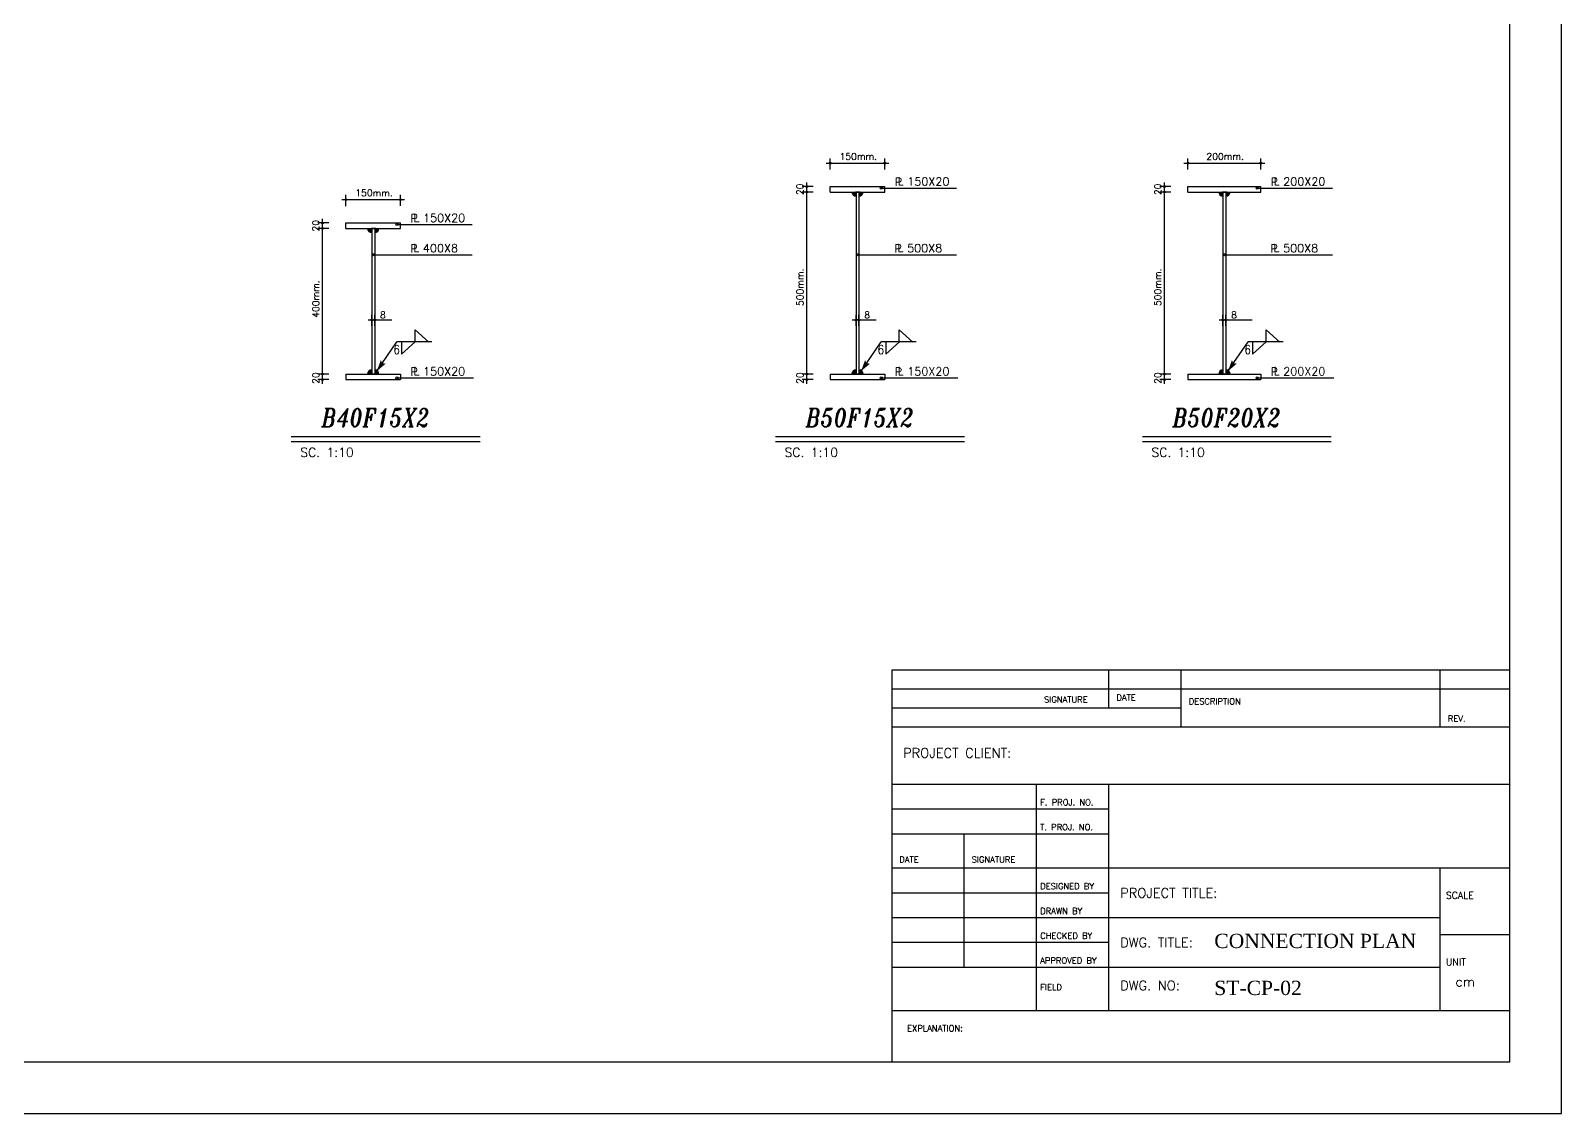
# Model space of a CAD drawing. Header units: inches. Extents: x 1387 to 2676, y -3554 to -2136.
# Drawn here: x 2621.81 to 2663.86, y -2611.51 to -2581.77 of the extents above; entities that cross this region are included whole.
import ezdxf

# ---------------------------------------------------------------- set-up
doc = ezdxf.new("R2010")
doc.units = ezdxf.units.IN
doc.header["$MEASUREMENT"] = 0
doc.linetypes.add('HIDDEN', pattern=[0.375, 0.25, -0.125])
for name, color, linetype in [('1', 1, 'Continuous'), ('1R', 1, 'Continuous'), ('3', 3, 'HIDDEN'), ('3G', 3, 'Continuous'), ('4C', 4, 'Continuous'), ('7', 7, 'Continuous'), ('DIM', 8, 'Continuous'), ('lateral brace', 5, 'Continuous'), ('Layer4', 118, 'Continuous'), ('TEXT-1', 3, 'Continuous')]:
    doc.layers.add(name, color=color, linetype=linetype)
doc.styles.add('ITALICT', font='italict')
doc.styles.add('ROMANS', font='ROMANS')
doc.styles.add('style1', font='times.ttf')

msp = doc.modelspace()

# ---------------------------------------------------------------- hatches: boundary and pattern name
at = {"layer": 'TEXT-1'}
for points in [[(2644.48009873, -2586.32033424, -0.4142135624), (2644.36533641, -2586.20557192), (2644.48009873, -2586.20557192)], [(2644.56009873, -2586.32033424, 0.4142135624), (2644.67486105, -2586.20557192), (2644.56009873, -2586.20557192)], [(2654.55791161, -2586.32033424, -0.4142135624), (2654.44314929, -2586.20557192), (2654.55791161, -2586.20557192)], [(2654.63791161, -2586.32033424, 0.4142135624), (2654.75267393, -2586.20557192), (2654.63791161, -2586.20557192)], [(2631.17800636, -2587.32033424, -0.4142135624), (2631.06324404, -2587.20557192), (2631.17800636, -2587.20557192)], [(2631.25800636, -2587.32033424, 0.4142135624), (2631.37276869, -2587.20557192), (2631.25800636, -2587.20557192)], [(2631.17800636, -2591.0908096, 0.4142135624), (2631.06324404, -2591.20557192), (2631.17800636, -2591.20557192)], [(2631.25800636, -2591.0908096, -0.4142135624), (2631.37276869, -2591.20557192), (2631.25800636, -2591.20557192)], [(2644.48009873, -2591.0908096, 0.4142135624), (2644.36533641, -2591.20557192), (2644.48009873, -2591.20557192)], [(2644.56009873, -2591.0908096, -0.4142135624), (2644.67486105, -2591.20557192), (2644.56009873, -2591.20557192)], [(2654.55791161, -2591.0908096, 0.4142135624), (2654.44314929, -2591.20557192), (2654.55791161, -2591.20557192)], [(2654.63791161, -2591.0908096, -0.4142135624), (2654.75267393, -2591.20557192), (2654.63791161, -2591.20557192)]]:
    msp.add_hatch(color=256, dxfattribs=at).paths.add_polyline_path(points)

# ---------------------------------------------------------------- linework, layer by layer
at = {"layer": '1'}
for p, q in [((2645.45865838, -2599.33502341), (2645.45865838, -2610.09014092)), ((2645.45865838, -2599.33502341), (2645.45865838, -2608.67755737)), ((2662.43960708, -2599.33502341), (2645.45865838, -2599.33502341)), ((2651.42290002, -2600.38138159), (2651.42290002, -2599.33502341)), ((2653.41098057, -2600.90456068), (2653.41098057, -2599.33502341)), ((2660.52621621, -2600.90456068), (2660.52621621, -2599.33502341)), ((2662.43960708, -2599.8582025), (2645.45865838, -2599.8582025)), ((2653.41098057, -2600.38138159), (2645.45865838, -2600.38138159)), ((2662.43960708, -2600.90456068), (2645.45865838, -2600.90456068)), ((2662.43960708, -2602.47409795), (2645.45865838, -2602.47409795)), ((2649.43481948, -2608.67755737), (2649.43481948, -2602.47409795)), ((2651.42290002, -2608.67755737), (2651.42290002, -2602.47409795)), ((2651.42290002, -2603.15423077), (2645.45865838, -2603.15423077)), ((2651.42290002, -2603.83436359), (2645.45865838, -2603.83436359)), ((2647.44673893, -2607.49661723), (2647.44673893, -2603.83436359)), ((2651.42290002, -2604.77608596), (2645.45865838, -2604.77608596)), ((2662.43960708, -2604.77608596), (2651.42290002, -2604.77608596)), ((2660.52621621, -2608.67755737), (2660.52621621, -2604.77608596)), ((2651.42290002, -2605.45621877), (2645.45865838, -2605.45621877)), ((2660.52621621, -2606.13635159), (2645.45865838, -2606.13635159)), ((2662.43960708, -2606.60721278), (2660.52621621, -2606.60721278)), ((2651.42290002, -2606.81648441), (2645.45865838, -2606.81648441)), ((2651.42290002, -2607.49661723), (2645.45865838, -2607.49661723)), ((2660.52621621, -2607.49661723), (2651.42290002, -2607.49661723)), ((2645.45865838, -2608.67755737), (2662.43960708, -2608.67755737))]:
    msp.add_line(p, q, dxfattribs=at)
msp.add_lwpolyline([(2581.17125691, -2610.09014092), (2662.43960708, -2610.09014092), (2662.43960708, -2553.45714429), (2581.17125691, -2553.45714429)], close=True, dxfattribs=at)
at = {"layer": '1R'}
for p, q in [((2643.65469966, -2585.41458531), (2645.38142132, -2585.41458531)), ((2643.77009873, -2585.58983289), (2643.77009873, -2585.28615901)), ((2645.27009873, -2585.58854859), (2645.27009873, -2585.28487471)), ((2653.48251254, -2585.41458531), (2655.7092342, -2585.41458531)), ((2653.59791161, -2585.58983289), (2653.59791161, -2585.28615901)), ((2655.59791161, -2585.58854859), (2655.59791161, -2585.28487471)), ((2643.30037179, -2586.05557192), (2642.99669791, -2586.05557192)), ((2643.12640851, -2591.47121836), (2643.12640851, -2585.94424933)), ((2653.12818467, -2586.05557192), (2652.82451079, -2586.05557192)), ((2652.95422139, -2591.47121836), (2652.95422139, -2585.94424933)), ((2630.3526073, -2586.41458531), (2632.07932895, -2586.41458531)), ((2630.46800636, -2586.58983289), (2630.46800636, -2586.28615901)), ((2631.96800636, -2586.58854859), (2631.96800636, -2586.28487471)), ((2643.3016561, -2586.20557192), (2642.99798222, -2586.20557192)), ((2645.17282983, -2586.09794782), (2647.23847797, -2586.09794782)), ((2653.12946898, -2586.20557192), (2652.8257951, -2586.20557192)), ((2655.50064271, -2586.09794782), (2657.56629085, -2586.09794782)), ((2629.99827943, -2587.05557192), (2629.69460555, -2587.05557192)), ((2629.99956373, -2587.20557192), (2629.69588985, -2587.20557192)), ((2629.82431615, -2591.47121836), (2629.82431615, -2586.94424933)), ((2631.87073746, -2587.09794782), (2633.93638561, -2587.09794782)), ((2631.21962462, -2587.92792049), (2633.93638561, -2587.92792049)), ((2644.52171698, -2587.92792049), (2647.23847797, -2587.92792049)), ((2654.59952986, -2587.92792049), (2657.56629085, -2587.92792049)), ((2631.0738725, -2589.71871271), (2631.72819061, -2589.71871271)), ((2631.17800636, -2589.88278452), (2631.17800636, -2589.57911064)), ((2631.25800636, -2589.88150022), (2631.25800636, -2589.57782634)), ((2644.37596486, -2589.71871271), (2645.03028298, -2589.71871271)), ((2644.48009873, -2589.88278452), (2644.48009873, -2589.57911064)), ((2644.56009873, -2589.88150022), (2644.56009873, -2589.57782634)), ((2654.45377774, -2589.71871271), (2655.35809586, -2589.71871271)), ((2654.55791161, -2589.88278452), (2654.55791161, -2589.57911064)), ((2654.63791161, -2589.88150022), (2654.63791161, -2589.57782634)), ((2631.31619382, -2591.1244227), (2631.86770187, -2590.32349505)), ((2632.82842385, -2590.32349505), (2631.86770187, -2590.32349505)), ((2644.61828618, -2591.1244227), (2645.16979423, -2590.32349505)), ((2646.13051621, -2590.32349505), (2645.16979423, -2590.32349505)), ((2654.69609906, -2591.1244227), (2655.24760711, -2590.32349505)), ((2656.20832909, -2590.32349505), (2655.24760711, -2590.32349505)), ((2629.99827943, -2591.20557192), (2629.69460555, -2591.20557192)), ((2629.99956373, -2591.35557192), (2629.69588985, -2591.35557192)), ((2631.87073746, -2591.31139087), (2633.97527583, -2591.31139087)), ((2643.30037179, -2591.20557192), (2642.99669791, -2591.20557192)), ((2643.3016561, -2591.35557192), (2642.99798222, -2591.35557192)), ((2645.17282983, -2591.31139087), (2647.27736819, -2591.31139087)), ((2653.12818467, -2591.20557192), (2652.82451079, -2591.20557192)), ((2653.12946898, -2591.35557192), (2652.8257951, -2591.35557192)), ((2655.50064271, -2591.31139087), (2657.60518107, -2591.31139087))]:
    msp.add_line(p, q, dxfattribs=at)
at = {"layer": '3'}
for points in [[(2631.31619382, -2591.1244227), (2631.46316879, -2590.9133105), (2631.42640885, -2590.81899716)], [(2631.31619382, -2591.1244227), (2631.46316879, -2590.9133105), (2631.56437785, -2590.9150503)], [(2644.61828618, -2591.1244227), (2644.76526116, -2590.9133105), (2644.72850122, -2590.81899716)], [(2644.61828618, -2591.1244227), (2644.76526116, -2590.9133105), (2644.86647021, -2590.9150503)], [(2654.69609906, -2591.1244227), (2654.84307404, -2590.9133105), (2654.8063141, -2590.81899716)], [(2654.69609906, -2591.1244227), (2654.84307404, -2590.9133105), (2654.94428309, -2590.9150503)]]:
    msp.add_solid(points, dxfattribs=at)
at = {"layer": '3G'}
for p, q in [((2643.77009873, -2586.05557192), (2645.27009873, -2586.05557192)), ((2643.77009873, -2586.20557192), (2643.77009873, -2586.05557192)), ((2645.27009873, -2586.20557192), (2645.27009873, -2586.05557192)), ((2653.59791161, -2586.05557192), (2655.59791161, -2586.05557192)), ((2653.59791161, -2586.20557192), (2653.59791161, -2586.05557192)), ((2655.59791161, -2586.20557192), (2655.59791161, -2586.05557192)), ((2643.77009873, -2586.20557192), (2645.27009873, -2586.20557192)), ((2644.44988014, -2586.20557192), (2644.52988014, -2586.20557192)), ((2644.54277209, -2586.20557192), (2644.46277209, -2586.20557192)), ((2644.47569099, -2586.20557192), (2644.55569099, -2586.20557192)), ((2644.48009873, -2586.20557192), (2644.48009873, -2591.20557192)), ((2644.56858295, -2586.20557192), (2644.48858295, -2586.20557192)), ((2644.49742537, -2586.20557192), (2644.57742537, -2586.20557192)), ((2644.59031732, -2586.20557192), (2644.51031732, -2586.20557192)), ((2644.56009873, -2586.20557192), (2644.56009873, -2591.20557192)), ((2653.59791161, -2586.20557192), (2655.59791161, -2586.20557192)), ((2654.52769302, -2586.20557192), (2654.60769302, -2586.20557192)), ((2654.62058497, -2586.20557192), (2654.54058497, -2586.20557192)), ((2654.55350387, -2586.20557192), (2654.63350387, -2586.20557192)), ((2654.55791161, -2586.20557192), (2654.55791161, -2591.20557192)), ((2654.64639583, -2586.20557192), (2654.56639583, -2586.20557192)), ((2654.57523825, -2586.20557192), (2654.65523825, -2586.20557192)), ((2654.6681302, -2586.20557192), (2654.5881302, -2586.20557192)), ((2654.63791161, -2586.20557192), (2654.63791161, -2591.20557192)), ((2630.46800636, -2587.05557192), (2631.96800636, -2587.05557192)), ((2630.46800636, -2587.20557192), (2630.46800636, -2587.05557192)), ((2630.46800636, -2587.20557192), (2631.96800636, -2587.20557192)), ((2631.14778777, -2587.20557192), (2631.22778777, -2587.20557192)), ((2631.24067973, -2587.20557192), (2631.16067973, -2587.20557192)), ((2631.17359863, -2587.20557192), (2631.25359863, -2587.20557192)), ((2631.17800636, -2587.20557192), (2631.17800636, -2591.20557192)), ((2631.26649058, -2587.20557192), (2631.18649058, -2587.20557192)), ((2631.195333, -2587.20557192), (2631.275333, -2587.20557192)), ((2631.28822496, -2587.20557192), (2631.20822496, -2587.20557192)), ((2631.25800636, -2587.20557192), (2631.25800636, -2591.20557192)), ((2631.96800636, -2587.20557192), (2631.96800636, -2587.05557192)), ((2632.36636974, -2589.98936219), (2632.74107226, -2590.32436738)), ((2632.36636974, -2590.32436738), (2632.36636974, -2589.98936219)), ((2645.6684621, -2589.98936219), (2646.04316463, -2590.32436738)), ((2645.6684621, -2590.32436738), (2645.6684621, -2589.98936219)), ((2655.74627498, -2589.98936219), (2656.12097751, -2590.32436738)), ((2655.74627498, -2590.32436738), (2655.74627498, -2589.98936219)), ((2631.99264291, -2590.32262272), (2631.99264291, -2590.65762792)), ((2631.99264291, -2590.65762792), (2632.36734544, -2590.32262272)), ((2645.29473528, -2590.32262272), (2645.29473528, -2590.65762792)), ((2645.29473528, -2590.65762792), (2645.6694378, -2590.32262272)), ((2655.37254816, -2590.32262272), (2655.37254816, -2590.65762792)), ((2655.37254816, -2590.65762792), (2655.74725068, -2590.32262272)), ((2630.46800636, -2591.20557192), (2631.96800636, -2591.20557192)), ((2630.46800636, -2591.20557192), (2630.46800636, -2591.35557192)), ((2630.46800636, -2591.35557192), (2631.96800636, -2591.35557192)), ((2631.24067973, -2591.20557192), (2631.16067973, -2591.20557192)), ((2631.18278777, -2591.20557192), (2631.26278777, -2591.20557192)), ((2631.195333, -2591.20557192), (2631.275333, -2591.20557192)), ((2631.28822496, -2591.20557192), (2631.20822496, -2591.20557192)), ((2631.96800636, -2591.20557192), (2631.96800636, -2591.35557192)), ((2643.77009873, -2591.20557192), (2645.27009873, -2591.20557192)), ((2643.77009873, -2591.20557192), (2643.77009873, -2591.35557192)), ((2643.77009873, -2591.35557192), (2645.27009873, -2591.35557192)), ((2644.54277209, -2591.20557192), (2644.46277209, -2591.20557192)), ((2644.48488014, -2591.20557192), (2644.56488014, -2591.20557192)), ((2644.49742537, -2591.20557192), (2644.57742537, -2591.20557192)), ((2644.59031732, -2591.20557192), (2644.51031732, -2591.20557192)), ((2645.27009873, -2591.20557192), (2645.27009873, -2591.35557192)), ((2653.59791161, -2591.20557192), (2655.59791161, -2591.20557192)), ((2653.59791161, -2591.20557192), (2653.59791161, -2591.35557192)), ((2653.59791161, -2591.35557192), (2655.59791161, -2591.35557192)), ((2654.62058497, -2591.20557192), (2654.54058497, -2591.20557192)), ((2654.56269302, -2591.20557192), (2654.64269302, -2591.20557192)), ((2654.57523825, -2591.20557192), (2654.65523825, -2591.20557192)), ((2654.6681302, -2591.20557192), (2654.5881302, -2591.20557192)), ((2655.59791161, -2591.20557192), (2655.59791161, -2591.35557192)), ((2628.96607275, -2592.91805249), (2634.15412127, -2592.91805249)), ((2628.96607275, -2593.05246587), (2634.15412127, -2593.05246587)), ((2642.26816511, -2592.91805249), (2647.45621364, -2592.91805249)), ((2642.26816511, -2593.05246587), (2647.45621364, -2593.05246587)), ((2652.34597799, -2592.91805249), (2657.53402652, -2592.91805249)), ((2652.34597799, -2593.05246587), (2657.53402652, -2593.05246587))]:
    msp.add_line(p, q, dxfattribs=at)
for centre, start, end in [((2644.48009873, -2586.20557192), 180, 270), ((2644.48009873, -2586.20557192), 180, 270), ((2644.56009873, -2586.20557192), 270, 0), ((2644.56009873, -2586.20557192), 270, 0), ((2654.55791161, -2586.20557192), 180, 270), ((2654.55791161, -2586.20557192), 180, 270), ((2654.63791161, -2586.20557192), 270, 0), ((2654.63791161, -2586.20557192), 270, 0), ((2631.17800636, -2587.20557192), 180, 270), ((2631.17800636, -2587.20557192), 180, 270), ((2631.25800636, -2587.20557192), 270, 0), ((2631.25800636, -2587.20557192), 270, 0), ((2631.17800636, -2591.20557192), 90, 180), ((2631.25800636, -2591.20557192), 0, 90), ((2644.48009873, -2591.20557192), 90, 180), ((2644.56009873, -2591.20557192), 0, 90), ((2654.55791161, -2591.20557192), 90, 180), ((2654.63791161, -2591.20557192), 0, 90)]:
    msp.add_arc(centre, 0.11476232, start, end, dxfattribs=at)
at = {"layer": '7'}
for centre, radius in [((2643.77009873, -2585.41458531), 0.02443679), ((2645.27009873, -2585.41458531), 0.02443679), ((2653.59791161, -2585.41458531), 0.02443679), ((2655.59791161, -2585.41458531), 0.02443679), ((2643.12640851, -2586.05557192), 0.02443679), ((2645.17282983, -2586.09794782), 0.02909142), ((2652.95422139, -2586.05557192), 0.02443679), ((2655.50064271, -2586.09794782), 0.02909142), ((2630.46800636, -2586.41458531), 0.02443679), ((2631.96800636, -2586.41458531), 0.02443679), ((2643.12640851, -2586.20557192), 0.02443679), ((2652.95422139, -2586.20557192), 0.02443679), ((2629.82431615, -2587.05557192), 0.02443679), ((2629.82431615, -2587.20557192), 0.02443679), ((2631.87073746, -2587.09794782), 0.02909142), ((2631.21962462, -2587.92792049), 0.02909142), ((2644.52171698, -2587.92792049), 0.02909142), ((2654.59952986, -2587.92792049), 0.02909142), ((2631.17800636, -2589.71871271), 0.02443679), ((2631.25800636, -2589.71871271), 0.02443679), ((2644.48009873, -2589.71871271), 0.02443679), ((2644.56009873, -2589.71871271), 0.02443679), ((2654.55791161, -2589.71871271), 0.02443679), ((2654.63791161, -2589.71871271), 0.02443679), ((2629.82431615, -2591.20557192), 0.02443679), ((2629.82431615, -2591.35557192), 0.02443679), ((2631.87073746, -2591.31139087), 0.02909142), ((2643.12640851, -2591.20557192), 0.02443679), ((2643.12640851, -2591.35557192), 0.02443679), ((2645.17282983, -2591.31139087), 0.02909142), ((2652.95422139, -2591.20557192), 0.02443679), ((2652.95422139, -2591.35557192), 0.02443679), ((2655.50064271, -2591.31139087), 0.02909142)]:
    msp.add_circle(centre, radius, dxfattribs=at)
at = {"layer": 'DIM'}
msp.add_lwpolyline([(2579.755432, -2611.50596583), (2663.855432, -2611.50596583), (2663.855432, -2552.04131937), (2579.755432, -2552.04131937)], close=True, dxfattribs=at)
at = {"layer": 'lateral brace'}
msp.add_lwpolyline([(2579.755432, -2611.50596583), (2663.855432, -2611.50596583), (2663.855432, -2552.04131937), (2579.755432, -2552.04131937)], close=True, dxfattribs=at)
at = {"layer": 'Layer4'}
msp.add_lwpolyline([(2663.855432, -2552.04131937), (2579.755432, -2552.04131937), (2579.755432, -2611.50596583), (2663.855432, -2611.50596583)], close=True, dxfattribs=at)

# ---------------------------------------------------------------- texts
at = {"layer": '1'}
for s, height, style, p in [('SIGNATURE', 0.167417309, 'ROMANS', (2649.64409111, -2600.22442786)), ('DATE', 0.167417309, 'ROMANS', (2651.63217166, -2600.17210995)), ('DESCRIPTION', 0.1674173092, 'ROMANS', (2653.62025221, -2600.27674577)), ('REV.', 0.167417309, 'ROMANS', (2660.73548785, -2600.74760695)), ('PROJECT CLIENT:', 0.2615895456, 'ROMANS', (2645.77256584, -2601.73890938)), ('F. PROJ. NO.', 0.1674173092, 'ROMANS', (2649.53945529, -2603.04959496)), ('T. PROJ. NO.', 0.1674173092, 'ROMANS', (2649.53945529, -2603.72972777)), ('DATE', 0.167417309, 'ROMANS', (2645.66793002, -2604.61913223)), ('SIGNATURE', 0.167417309, 'ROMANS', (2647.65601057, -2604.61913223)), ('DESIGNED BY', 0.1674173092, 'ROMANS', (2649.53945529, -2605.35158296)), ('PROJECT TITLE:', 0.2615895456, 'ROMANS', (2651.73680748, -2605.58322636)), ('SCALE', 0.188344473, 'ROMANS', (2660.68316994, -2605.6131725)), ('DRAWN BY', 0.167417309, 'ROMANS', (2649.53945529, -2606.03171577)), ('CHECKED BY', 0.167417309, 'ROMANS', (2649.53945529, -2606.71184859)), ('CONNECTION PLAN', 0.3923843184, 'style1', (2654.32065847, -2606.96613932)), ('DWG. TITLE:', 0.2615895456, 'ROMANS', (2651.73680748, -2606.943492)), ('APPROVED BY', 0.1674173092, 'ROMANS', (2649.53945529, -2607.39198141)), ('UNIT', 0.188344473, 'ROMANS', (2660.68316994, -2607.44429932)), ('DWG. NO:', 0.261589546, 'ROMANS', (2651.73680748, -2608.12443214)), ('ST-CP-02', 0.392384318, 'style1', (2654.32065847, -2608.25631801)), ('cm', 0.261589546, 'ROMANS', (2660.94475948, -2608.01979632)), ('FIELD', 0.167417309, 'ROMANS', (2649.53945529, -2608.12443214)), ('EXPLANATION:', 0.1674173092, 'ROMANS', (2645.88275823, -2609.25317121))]:
    msp.add_text(s, height=height, dxfattribs=dict(at, style=style)).set_placement(p)
at = {"layer": '3G', "style": 'ROMANS'}
for s, height, p in [('150mm.', 0.1848, (2644.02703791, -2585.32120995)), ('200mm.', 0.1848, (2654.10485079, -2585.32120995)), ('P', 0.225, (2645.54171928, -2586.03940242)), ('L', 0.225, (2645.62435824, -2586.02166748)), ('150X20', 0.225, (2645.88728756, -2586.02957433)), ('P', 0.225, (2655.86953216, -2586.03940242)), ('L', 0.225, (2655.95217112, -2586.02166748)), ('200X20', 0.225, (2656.21510044, -2586.02957433)), ('150mm.', 0.1848, (2630.72494554, -2586.32120995)), ('P', 0.225, (2632.23962692, -2587.03940242)), ('L', 0.225, (2632.32226587, -2587.02166748)), ('150X20', 0.225, (2632.5851952, -2587.02957433)), ('P', 0.225, (2632.23649941, -2587.86937508)), ('L', 0.225, (2632.31913836, -2587.85164015)), ('400X8', 0.225, (2632.58206769, -2587.85954699)), ('P', 0.225, (2645.53859177, -2587.86937508)), ('L', 0.225, (2645.62123073, -2587.85164015)), ('500X8', 0.225, (2645.88416005, -2587.85954699)), ('P', 0.225, (2655.86640465, -2587.86937508)), ('L', 0.225, (2655.94904361, -2587.85164015)), ('500X8', 0.225, (2656.21197293, -2587.85954699)), ('8', 0.1848, (2631.40388028, -2589.67295293)), ('8', 0.1848, (2644.70597264, -2589.67295293)), ('8', 0.1848, (2654.78378553, -2589.67295293)), ('P', 0.225, (2632.23962692, -2591.25284547)), ('L', 0.225, (2632.32226587, -2591.23511054)), ('150X20', 0.225, (2632.5851952, -2591.24301738)), ('P', 0.225, (2645.54171928, -2591.25284547)), ('L', 0.225, (2645.62435824, -2591.23511054)), ('150X20', 0.225, (2645.88728756, -2591.24301738)), ('P', 0.225, (2655.86953216, -2591.25284547)), ('L', 0.225, (2655.95217112, -2591.23511054)), ('200X20', 0.225, (2656.21510044, -2591.24301738)), ('SC. 1:10', 0.249999993, (2629.21338286, -2593.48008725)), ('SC. 1:10', 0.249999993, (2642.51547523, -2593.48008725)), ('SC. 1:10', 0.249999993, (2652.59328811, -2593.48008725))]:
    msp.add_text(s, height=height, dxfattribs=at).set_placement(p)
for s, p in [('20', (2643.03303315, -2586.28947146)), ('20', (2652.86084603, -2586.28947146)), ('20', (2629.73094078, -2587.28947146)), ('500mm.', (2643.03303315, -2589.3374302)), ('500mm.', (2652.86084603, -2589.3374302)), ('400mm.', (2629.73094078, -2589.65953925)), ('20', (2629.73094078, -2591.47311959)), ('20', (2643.03303315, -2591.47311959)), ('20', (2652.86084603, -2591.47311959))]:
    msp.add_text(s, height=0.1848, rotation=90, dxfattribs=at).set_placement(p)
at = {"layer": '3G', "style": 'ROMANS', "width": 0.8}
for p in [(2631.77332624, -2590.6587357), (2645.0754186, -2590.6587357), (2655.15323149, -2590.6587357)]:
    msp.add_text('6', height=0.25, dxfattribs=at).set_placement(p)
at = {"layer": '4C', "style": 'ITALICT', "width": 0.8}
for s, p in [('B40F15X2', (2629.79666986, -2592.65104084)), ('B50F15X2', (2643.09876222, -2592.65104084)), ('B50F20X2', (2653.1765751, -2592.65104084))]:
    msp.add_text(s, height=0.5, dxfattribs=at).set_placement(p)

doc.saveas('drawing.dxf')
